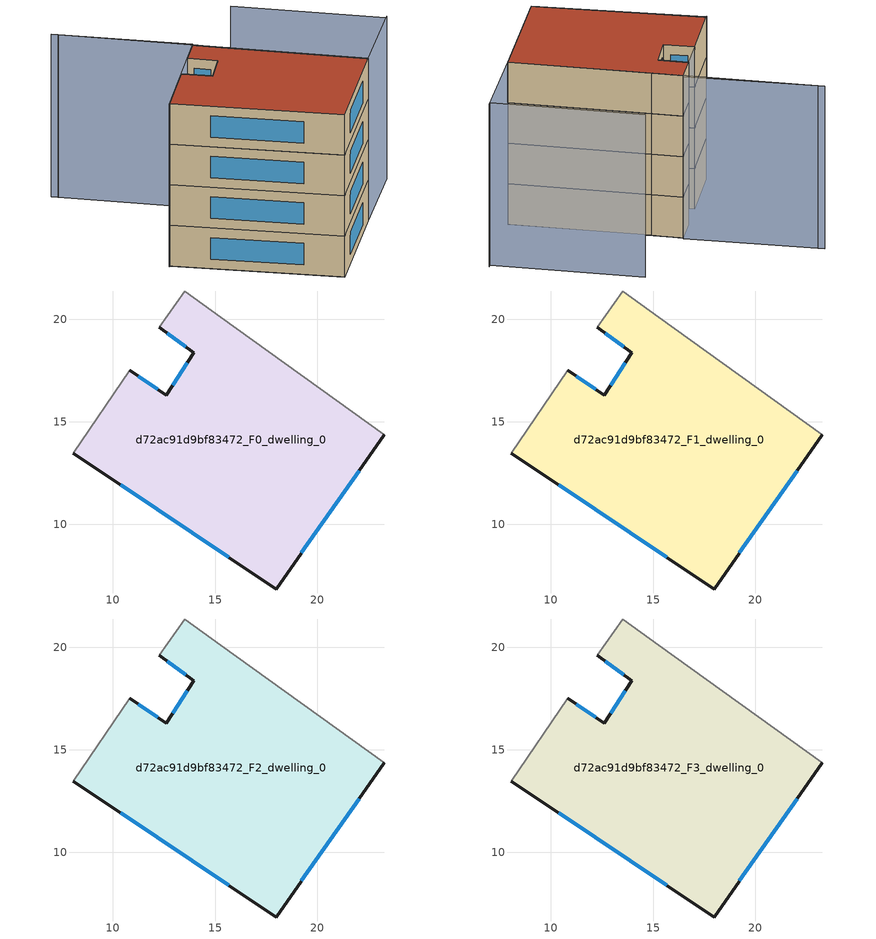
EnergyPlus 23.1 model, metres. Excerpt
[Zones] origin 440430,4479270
d72ac91d9bf83472_F0_dwelling_0
 floor ground (EU_floor_Construction): 17.98,6.84 23.27,14.38 15.29,20.1 13.52,21.39 12.27,19.61 13.97,18.36 12.62,16.31 10.83,17.51 8.07,13.47 z0
 wall outside (EU_wall_Construction): 23.27,14.38 17.98,6.84 8.07,13.47 / 10.83,17.51 12.62,16.31 13.97,18.36 12.27,19.61 z0:3
 wall adiabatic (EU_wall_Construction): 12.27,19.61 13.52,21.39 15.29,20.1 23.27,14.38 / 8.07,13.47 10.83,17.51 z0:3
 window (EU_Window_Construction): 12.93,16.79 13.65,17.88 / 13.57,18.66 12.67,19.32 / 22.03,12.62 19.22,8.61 / 15.66,8.4 10.39,11.92 / 11.25,17.23 12.2,16.59 z0.7:2.3
d72ac91d9bf83472_F1_dwelling_0
 floor to d72ac91d9bf83472_F0_dwelling_0 (EU_floor_Construction): 17.98,6.84 23.27,14.38 15.29,20.1 13.52,21.39 12.27,19.61 13.97,18.36 12.62,16.31 10.83,17.51 8.07,13.47 z3
 wall outside (EU_wall_Construction): 23.27,14.38 17.98,6.84 8.07,13.47 / 10.83,17.51 12.62,16.31 13.97,18.36 12.27,19.61 z3:6
 wall adiabatic (EU_wall_Construction): 12.27,19.61 13.52,21.39 15.29,20.1 23.27,14.38 / 8.07,13.47 10.83,17.51 z3:6
 window (EU_Window_Construction): 12.93,16.79 13.65,17.88 / 13.57,18.66 12.67,19.32 / 22.03,12.62 19.22,8.61 / 15.66,8.4 10.39,11.92 / 11.25,17.23 12.2,16.59 z3.7:5.3
d72ac91d9bf83472_F2_dwelling_0
 floor to d72ac91d9bf83472_F1_dwelling_0 (EU_floor_Construction): 17.98,6.84 23.27,14.38 15.29,20.1 13.52,21.39 12.27,19.61 13.97,18.36 12.62,16.31 10.83,17.51 8.07,13.47 z6
 wall outside (EU_wall_Construction): 23.27,14.38 17.98,6.84 8.07,13.47 / 10.83,17.51 12.62,16.31 13.97,18.36 12.27,19.61 z6:9
 wall adiabatic (EU_wall_Construction): 12.27,19.61 13.52,21.39 15.29,20.1 23.27,14.38 / 8.07,13.47 10.83,17.51 z6:9
 window (EU_Window_Construction): 12.93,16.79 13.65,17.88 / 13.57,18.66 12.67,19.32 / 22.03,12.62 19.22,8.61 / 15.66,8.4 10.39,11.92 / 11.25,17.23 12.2,16.59 z6.7:8.3
d72ac91d9bf83472_F3_dwelling_0
 floor to d72ac91d9bf83472_F2_dwelling_0 (EU_floor_Construction): 17.98,6.84 23.27,14.38 15.29,20.1 13.52,21.39 12.27,19.61 13.97,18.36 12.62,16.31 10.83,17.51 8.07,13.47 z9
 wall outside (EU_wall_Construction): 23.27,14.38 17.98,6.84 8.07,13.47 / 10.83,17.51 12.62,16.31 13.97,18.36 12.27,19.61 z9:12
 wall adiabatic (EU_wall_Construction): 12.27,19.61 13.52,21.39 15.29,20.1 23.27,14.38 / 8.07,13.47 10.83,17.51 z9:12
 window (EU_Window_Construction): 12.93,16.79 13.65,17.88 / 13.57,18.66 12.67,19.32 / 22.03,12.62 19.22,8.61 / 15.66,8.4 10.39,11.92 / 11.25,17.23 12.2,16.59 z9.7:11.3
 roof outside (EU_roof_Construction): 23.27,14.38 17.98,6.84 8.07,13.47 10.83,17.51 12.62,16.31 13.97,18.36 12.27,19.61 13.52,21.39 15.29,20.1 z12
shading: 6.04,26.72 13.6,21.51 / 13.6,21.51 7.99,13.36 / 27.3,20.01 23.27,14.38 / 23.27,14.38 5.65,27 / 27.16,19.85 18.52,26 z0:12
[Building]
EU S2 Campaign: North Axis=0; Terrain=City; Solar Distribution=FullExterior
[Site:Location]
Madrid: Latitude=40.5; Longitude=-3.5; Time Zone=1; Elevation=609
[SizingPeriod:WeatherFileDays]
AnnualSizingPeriod: Begin Month=1; Begin Day of Month=1; End Month=12; End Day of Month=31; Day of Week for Start Day=Monday; Use Weather File Daylight Saving Period=No; Use Weather File Rain and Snow Indicators=No
[MATERIAL]
EU_InternalMass_Material: Roughness=MediumRough; Thickness=0.1; Conductivity=1; Density=1800; Specific Heat=900; Thermal Absorptance=0.9; Solar Absorptance=0.7; Visible Absorptance=0.7
[MATERIAL:NOMASS] Roughness=MediumRough; Thermal Absorptance=0.9; Solar Absorptance=0.7; Visible Absorptance=0.7
Name | Thermal Resistance
EU_wall_NoMass | 0.419739
EU_roof_NoMass | 0.352165
EU_floor_NoMass | 0.608284
[WINDOWMATERIAL:SIMPLEGLAZINGSYSTEM]
EU_Window_SimpleGlazing: UFactor=4.8352; Solar Heat Gain Coefficient=0.85; Visible Transmittance=0.85
[CONSTRUCTION]
EU_wall_Construction: EU_wall_NoMass
EU_roof_Construction: EU_roof_NoMass
EU_floor_Construction: EU_floor_NoMass
EU_InternalMass_Construction: EU_InternalMass_Material
EU_Window_Construction: EU_Window_SimpleGlazing
[ZONE] Type=1; Multiplier=1; Ceiling Height=autocalculate; Volume=321.773; Floor Area=autocalculate; Part of Total Floor Area=Yes
d72ac91d9bf83472_F0_dwelling_0; d72ac91d9bf83472_F1_dwelling_0; d72ac91d9bf83472_F2_dwelling_0; d72ac91d9bf83472_F3_dwelling_0
[INTERNALMASS] Construction=EU_InternalMass_Construction; Surface Area=107.258
Name | Zone or ZoneList
d72ac91d9bf83472_F0_dwelling_0_EU_InternalMass | d72ac91d9bf83472_F0_dwelling_0
d72ac91d9bf83472_F1_dwelling_0_EU_InternalMass | d72ac91d9bf83472_F1_dwelling_0
d72ac91d9bf83472_F2_dwelling_0_EU_InternalMass | d72ac91d9bf83472_F2_dwelling_0
d72ac91d9bf83472_F3_dwelling_0_EU_InternalMass | d72ac91d9bf83472_F3_dwelling_0
[OTHEREQUIPMENT] Fuel Type=Electricity; Design Level Calculation Method=Watts/Area; Power per Zone Floor Area=1; Fraction Latent=0; Fraction Radiant=0; Fraction Lost=0; Carbon Dioxide Generation Rate=0; EndUse Subcategory=EU_Step8_InternalGains
Name | Zone or ZoneList or Space or SpaceList | Schedule
EU_Step8_InternalGain_d72ac91d9bf83472_F0_dwelling_0_f000 | d72ac91d9bf83472_F0_dwelling_0 | EU_Step8_GainSchedule_d72ac91d9bf83472_F0_dwelling_0_f000
EU_Step8_InternalGain_d72ac91d9bf83472_F1_dwelling_0_f000 | d72ac91d9bf83472_F1_dwelling_0 | EU_Step8_GainSchedule_d72ac91d9bf83472_F1_dwelling_0_f000
EU_Step8_InternalGain_d72ac91d9bf83472_F2_dwelling_0_f000 | d72ac91d9bf83472_F2_dwelling_0 | EU_Step8_GainSchedule_d72ac91d9bf83472_F2_dwelling_0_f000
EU_Step8_InternalGain_d72ac91d9bf83472_F3_dwelling_0_f000 | d72ac91d9bf83472_F3_dwelling_0 | EU_Step8_GainSchedule_d72ac91d9bf83472_F3_dwelling_0_f000
[ZONEVENTILATION:DESIGNFLOWRATE] Schedule=EU_AlwaysOn; Design Flow Rate Calculation Method=AirChanges/Hour; Air Changes per Hour=0.703302; Ventilation Type=Natural; Fan Pressure Rise=0; Fan Total Efficiency=1; Constant Term Coefficient=1; Temperature Term Coefficient=0; Velocity Term Coefficient=0; Velocity Squared Term Coefficient=0; Minimum Indoor Temperature=-100; Maximum Indoor Temperature=100; Delta Temperature=-100; Minimum Outdoor Temperature=-100; Maximum Outdoor Temperature=100; Maximum Wind Speed=40
Name | Zone or ZoneList or Space or SpaceList
EU_ConstantAir_d72ac91d9bf83472_F0_dwelling_0 | d72ac91d9bf83472_F0_dwelling_0
EU_ConstantAir_d72ac91d9bf83472_F1_dwelling_0 | d72ac91d9bf83472_F1_dwelling_0
EU_ConstantAir_d72ac91d9bf83472_F2_dwelling_0 | d72ac91d9bf83472_F2_dwelling_0
EU_ConstantAir_d72ac91d9bf83472_F3_dwelling_0 | d72ac91d9bf83472_F3_dwelling_0
[HVACTEMPLATE:THERMOSTAT] Constant Heating Setpoint=20; Constant Cooling Setpoint=50
EU_HeatOnly_d72ac91d9bf83472_F0_dwelling_0; EU_HeatOnly_d72ac91d9bf83472_F1_dwelling_0; EU_HeatOnly_d72ac91d9bf83472_F2_dwelling_0; EU_HeatOnly_d72ac91d9bf83472_F3_dwelling_0
[HVACTEMPLATE:ZONE:IDEALLOADSAIRSYSTEM] System Availability Schedule=EU_AlwaysOn; Maximum Heating Supply Air Temperature=50; Minimum Cooling Supply Air Temperature=13; Maximum Heating Supply Air Humidity Ratio=0.0156; Minimum Cooling Supply Air Humidity Ratio=0.0077; Heating Limit=NoLimit; Cooling Limit=NoLimit; Heating Availability Schedule=EU_AlwaysOn; Cooling Availability Schedule=EU_CoolingOff; Dehumidification Control Type=ConstantSensibleHeatRatio; Cooling Sensible Heat Ratio=0.7; Dehumidification Setpoint=60; Humidification Control Type=None; Humidification Setpoint=30; Outdoor Air Method=None; Outdoor Air Flow Rate per Person=0.00944; Outdoor Air Flow Rate per Zone Floor Area=0; Outdoor Air Flow Rate per Zone=0; Demand Controlled Ventilation Type=None; Outdoor Air Economizer Type=NoEconomizer; Heat Recovery Type=None; Sensible Heat Recovery Effectiveness=0.7; Latent Heat Recovery Effectiveness=0.65
Name | Template Thermostat
d72ac91d9bf83472_F0_dwelling_0 | EU_HeatOnly_d72ac91d9bf83472_F0_dwelling_0
d72ac91d9bf83472_F1_dwelling_0 | EU_HeatOnly_d72ac91d9bf83472_F1_dwelling_0
d72ac91d9bf83472_F2_dwelling_0 | EU_HeatOnly_d72ac91d9bf83472_F2_dwelling_0
d72ac91d9bf83472_F3_dwelling_0 | EU_HeatOnly_d72ac91d9bf83472_F3_dwelling_0
[SIZING:ZONE] Zone Cooling Design Supply Air Temperature Input Method=SupplyAirTemperature; Zone Cooling Design Supply Air Temperature=13; Zone Heating Design Supply Air Temperature Input Method=SupplyAirTemperature; Zone Heating Design Supply Air Temperature=50; Zone Cooling Design Supply Air Humidity Ratio=0.008; Zone Heating Design Supply Air Humidity Ratio=0.008; Cooling Design Air Flow Method=DesignDay; Cooling Design Air Flow Rate=0; Cooling Minimum Air Flow per Zone Floor Area=0.000762; Cooling Minimum Air Flow=0; Cooling Minimum Air Flow Fraction=0.2; Heating Design Air Flow Method=DesignDay; Heating Design Air Flow Rate=0; Heating Maximum Air Flow per Zone Floor Area=0.002032; Heating Maximum Air Flow=0.141576; Heating Maximum Air Flow Fraction=0.3; Account for Dedicated Outdoor Air System=No; Dedicated Outdoor Air System Control Strategy=NeutralSupplyAir; Dedicated Outdoor Air Low Setpoint Temperature for Design=autosize; Dedicated Outdoor Air High Setpoint Temperature for Design=autosize; Zone Load Sizing Method=Sensible Load Only No Latent Load; Zone Latent Cooling Design Supply Air Humidity Ratio Input Method=HumidityRatioDifference; Zone Cooling Design Supply Air Humidity Ratio Difference=0.005; Zone Latent Heating Design Supply Air Humidity Ratio Input Method=HumidityRatioDifference; Zone Humidification Design Supply Air Humidity Ratio Difference=0.005
d72ac91d9bf83472_F0_dwelling_0; d72ac91d9bf83472_F1_dwelling_0; d72ac91d9bf83472_F2_dwelling_0; d72ac91d9bf83472_F3_dwelling_0
[SCHEDULE:CONSTANT]
Name | Hourly Value
EU_AlwaysOn | 1
EU_CoolingOff | 0
[SCHEDULE:FILE] Column Number=1; Rows to Skip at Top=0; Number of Hours of Data=8760; Column Separator=Comma; Interpolate to Timestep=No; Minutes per Item=60; Adjust Schedule for Daylight Savings=Yes
Name | File
EU_Step8_GainSchedule_d72ac91d9bf83472_F0_dwelling_0_f000 | ../../schedules/d72ac91d9bf83472/d72ac91d9bf83472_F0_dwelling_0_f000_gain.csv
EU_Step8_GainSchedule_d72ac91d9bf83472_F1_dwelling_0_f000 | ../../schedules/d72ac91d9bf83472/d72ac91d9bf83472_F1_dwelling_0_f000_gain.csv
EU_Step8_GainSchedule_d72ac91d9bf83472_F2_dwelling_0_f000 | ../../schedules/d72ac91d9bf83472/d72ac91d9bf83472_F2_dwelling_0_f000_gain.csv
EU_Step8_GainSchedule_d72ac91d9bf83472_F3_dwelling_0_f000 | ../../schedules/d72ac91d9bf83472/d72ac91d9bf83472_F3_dwelling_0_f000_gain.csv
